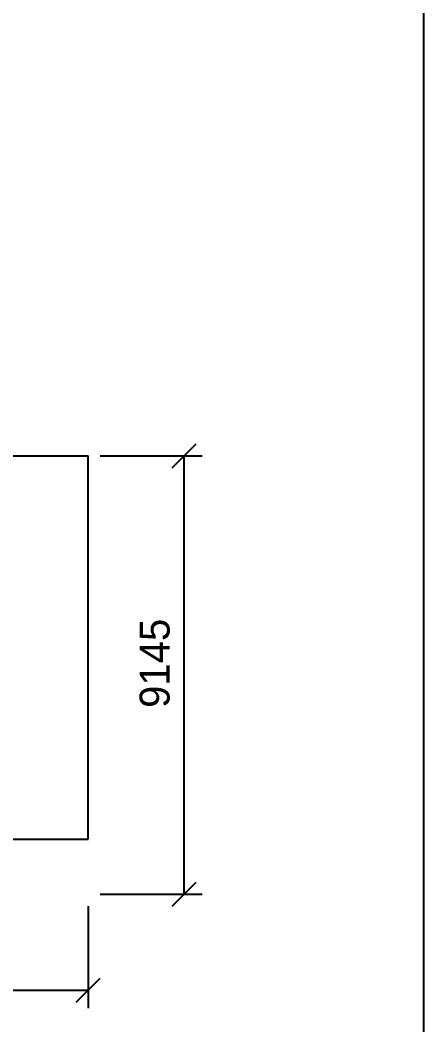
# Model space of a CAD drawing. Extents: x 1250 to 103750, y 1250 to 73000.
# Drawn here: x 69083 to 77500, y 15513 to 36471 of the extents above; entities that cross this region are included whole.
import ezdxf

# ---------------------------------------------------------------- set-up
doc = ezdxf.new("R2010")
doc.units = 0
for name, color, linetype in [('A-DIM', 5, 'CONTINUOUS'), ('A-FRAME', 8, 'CONTINUOUS'), ('A-VIS', 7, 'CONTINUOUS')]:
    doc.layers.add(name, color=color, linetype=linetype)

msp = doc.modelspace()

# ---------------------------------------------------------------- linework, layer by layer
at = {"layer": 'A-DIM'}
for p, q in [((72250, 27134.75), (72750, 27634.75)), ((70750, 27384.75), (72875, 27384.75)), ((72500, 18240.25), (72500, 27384.75)), ((72250, 17990.25), (72750, 18490.25)), ((70750, 18240.25), (72875, 18240.25)), ((70500, 17990.25), (70500, 15865.25)), ((70250, 15990.25), (70750, 16490.25)), ((55500, 16240.25), (70500, 16240.25))]:
    msp.add_line(p, q, dxfattribs=at)
at = {"layer": 'A-FRAME'}
msp.add_line((77500, 2500), (77500, 37125), dxfattribs=at)
at = {"layer": 'A-VIS'}
for p, q in [((55500, 27384.75), (70500, 27384.75)), ((70500, 19384.75), (70500, 27384.75)), ((55500, 19384.75), (70500, 19384.75))]:
    msp.add_line(p, q, dxfattribs=at)

# ---------------------------------------------------------------- texts
at = {"layer": 'A-DIM'}
msp.add_text('9145', height=625, rotation=90, dxfattribs=at).set_placement((72200, 22125))

doc.saveas('drawing.dxf')
